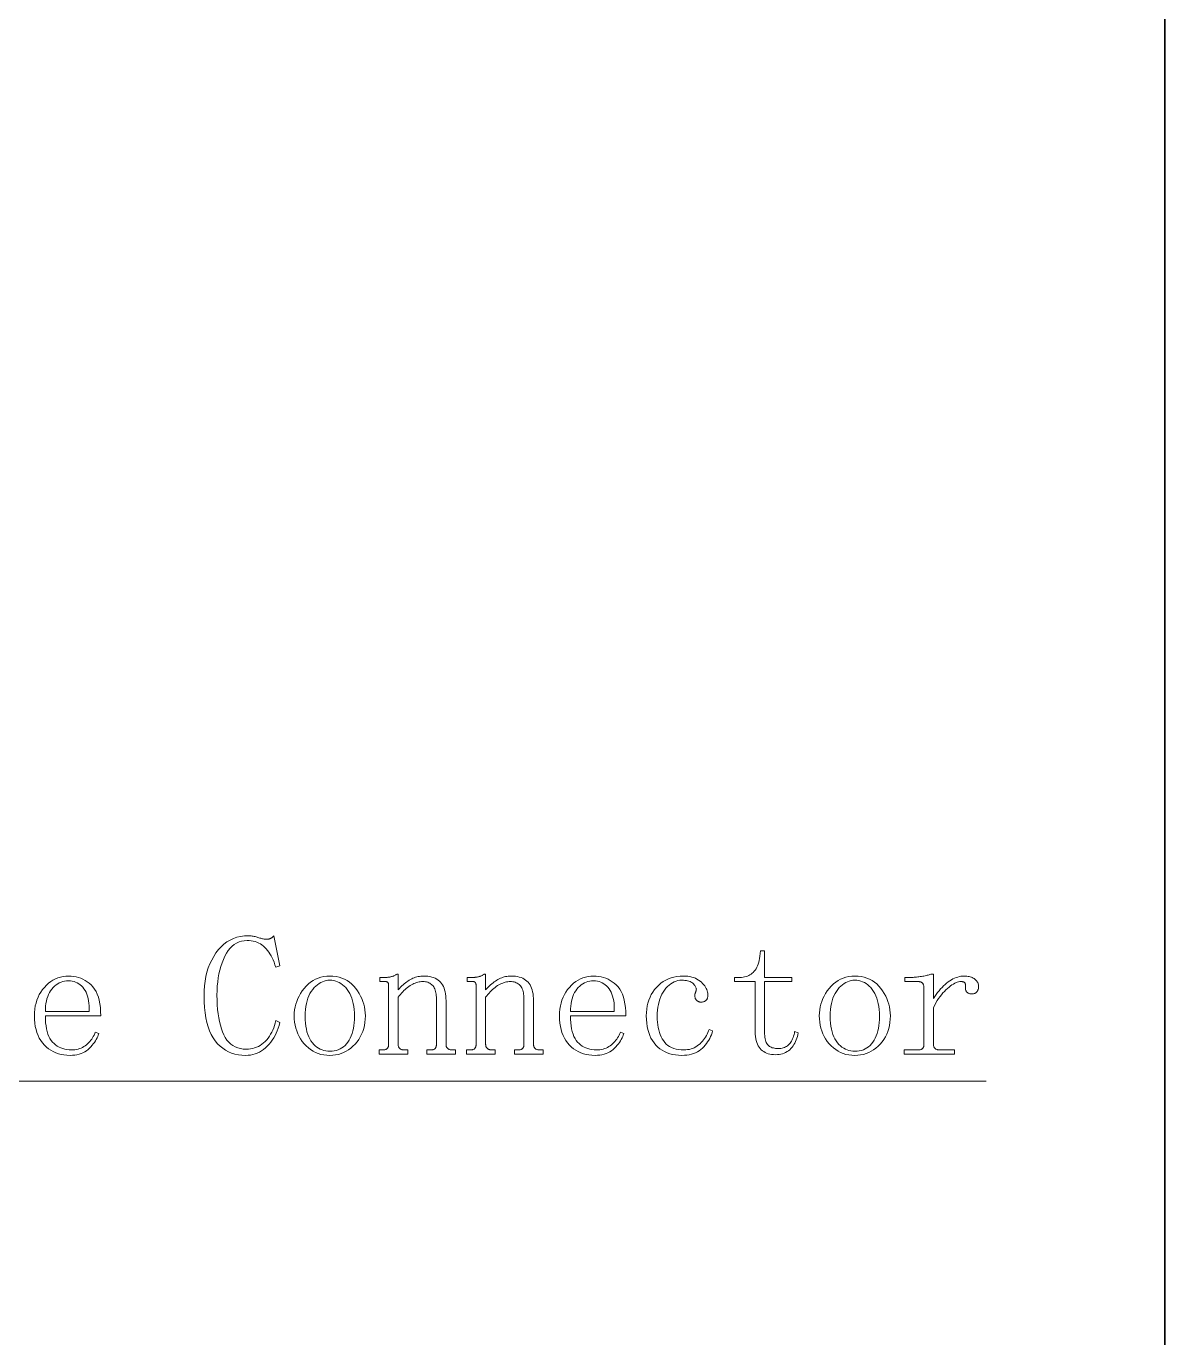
# Model space of a CAD drawing. Extents: x 1 to 297, y 1 to 210.
# Drawn here: x 272.9 to 296.69, y 119.58 to 147 of the extents above; entities that cross this region are included whole.
import ezdxf

# ---------------------------------------------------------------- set-up
doc = ezdxf.new("R2010")
doc.units = 0

msp = doc.modelspace()

# ---------------------------------------------------------------- linework, layer by layer
at = {"color": 7, "lineweight": 35}
msp.add_line((296.685, 1.354), (296.685, 209.532), dxfattribs=at)
at = {"color": 7, "lineweight": 13}
msp.add_lwpolyline([(249.096, 133.339), (253.052, 124.942), (292.952, 124.942)], dxfattribs=at)
for points in [[(277.481, 125.485), (277.403, 125.488), (277.328, 125.497), (277.256, 125.512), (277.187, 125.533), (277.122, 125.56), (277.06, 125.593), (277.001, 125.632), (276.946, 125.677), (276.894, 125.728), (276.845, 125.785), (276.801, 125.848), (276.76, 125.918), (276.725, 125.995), (276.694, 126.079), (276.668, 126.17), (276.647, 126.268), (276.631, 126.373), (276.619, 126.484), (276.612, 126.602), (276.61, 126.727), (276.612, 126.834), (276.62, 126.937), (276.632, 127.036), (276.65, 127.132), (276.672, 127.224), (276.7, 127.312), (276.732, 127.396), (276.77, 127.477), (276.812, 127.554), (276.86, 127.627), (276.911, 127.695), (276.967, 127.756), (277.026, 127.81), (277.088, 127.856), (277.154, 127.895), (277.224, 127.927), (277.297, 127.952), (277.374, 127.97), (277.454, 127.981), (277.538, 127.985), (277.558, 127.984), (277.578, 127.983), (277.598, 127.981), (277.618, 127.979), (277.638, 127.976), (277.658, 127.972), (277.678, 127.967), (277.698, 127.962), (277.718, 127.956), (277.738, 127.949), (277.758, 127.942), (277.777, 127.936), (277.796, 127.931), (277.814, 127.926), (277.831, 127.922), (277.848, 127.919), (277.864, 127.916), (277.88, 127.915), (277.895, 127.914), (277.91, 127.913), (277.921, 127.913), (277.932, 127.914), (277.942, 127.914), (277.952, 127.915), (277.961, 127.917), (277.97, 127.918), (277.979, 127.92), (277.987, 127.922), (277.995, 127.925), (278.002, 127.927), (278.009, 127.931), (278.016, 127.934), (278.023, 127.939), (278.03, 127.943), (278.036, 127.949), (278.043, 127.955), (278.049, 127.961), (278.055, 127.969), (278.061, 127.976), (278.067, 127.985), (278.195, 127.356), (278.11, 127.327), (278.092, 127.38), (278.073, 127.431), (278.053, 127.479), (278.032, 127.524), (278.01, 127.567), (277.986, 127.607), (277.962, 127.644), (277.936, 127.679), (277.909, 127.712), (277.881, 127.742), (277.852, 127.769), (277.82, 127.793), (277.788, 127.815), (277.753, 127.833), (277.717, 127.849), (277.679, 127.862), (277.639, 127.872), (277.598, 127.879), (277.554, 127.883), (277.51, 127.885), (277.451, 127.881), (277.395, 127.871), (277.342, 127.855), (277.291, 127.832), (277.243, 127.802), (277.198, 127.766), (277.156, 127.724), (277.116, 127.674), (277.079, 127.618), (277.045, 127.556), (277.014, 127.489), (276.986, 127.418), (276.961, 127.345), (276.94, 127.268), (276.922, 127.188), (276.907, 127.105), (276.896, 127.019), (276.888, 126.93), (276.883, 126.837), (276.881, 126.742), (276.882, 126.638), (276.887, 126.539), (276.894, 126.445), (276.904, 126.355), (276.917, 126.27), (276.932, 126.19), (276.951, 126.114), (276.972, 126.042), (276.997, 125.975), (277.024, 125.913), (277.054, 125.856), (277.088, 125.805), (277.126, 125.76), (277.168, 125.721), (277.213, 125.688), (277.262, 125.661), (277.315, 125.64), (277.371, 125.625), (277.431, 125.616), (277.495, 125.613), (277.54, 125.615), (277.584, 125.62), (277.627, 125.628), (277.668, 125.639), (277.708, 125.654), (277.746, 125.672), (277.784, 125.694), (277.82, 125.718), (277.855, 125.746), (277.888, 125.777), (277.92, 125.811), (277.95, 125.847), (277.977, 125.886), (278.002, 125.926), (278.026, 125.969), (278.047, 126.013), (278.066, 126.06), (278.082, 126.109), (278.097, 126.16), (278.11, 126.213), (278.195, 126.17), (278.18, 126.111), (278.162, 126.055), (278.142, 126), (278.119, 125.947), (278.094, 125.897), (278.066, 125.849), (278.036, 125.803), (278.003, 125.759), (277.968, 125.717), (277.931, 125.677), (277.892, 125.641), (277.851, 125.608), (277.81, 125.579), (277.766, 125.554), (277.722, 125.533), (277.676, 125.515), (277.63, 125.502), (277.581, 125.492), (277.532, 125.487)], [(288.324, 125.97), (288.325, 125.932), (288.327, 125.895), (288.33, 125.862), (288.335, 125.831), (288.342, 125.802), (288.35, 125.777), (288.359, 125.753), (288.37, 125.733), (288.382, 125.714), (288.395, 125.699), (288.41, 125.685), (288.427, 125.673), (288.445, 125.662), (288.464, 125.653), (288.485, 125.645), (288.507, 125.639), (288.53, 125.634), (288.555, 125.63), (288.582, 125.628), (288.61, 125.627), (288.638, 125.628), (288.664, 125.631), (288.69, 125.636), (288.715, 125.642), (288.738, 125.651), (288.76, 125.661), (288.782, 125.673), (288.802, 125.687), (288.82, 125.703), (288.838, 125.72), (288.855, 125.74), (288.87, 125.761), (288.884, 125.783), (288.898, 125.807), (288.91, 125.833), (288.92, 125.86), (288.93, 125.889), (288.939, 125.919), (288.946, 125.951), (288.952, 125.985), (289.024, 125.956), (289.017, 125.917), (289.009, 125.879), (288.998, 125.842), (288.986, 125.807), (288.972, 125.774), (288.956, 125.742), (288.938, 125.711), (288.919, 125.682), (288.897, 125.654), (288.874, 125.627), (288.849, 125.603), (288.822, 125.581), (288.794, 125.562), (288.764, 125.545), (288.733, 125.531), (288.7, 125.519), (288.665, 125.51), (288.629, 125.504), (288.592, 125.5), (288.552, 125.499), (288.511, 125.5), (288.471, 125.504), (288.434, 125.51), (288.398, 125.519), (288.365, 125.531), (288.334, 125.545), (288.305, 125.562), (288.278, 125.581), (288.254, 125.603), (288.231, 125.627), (288.211, 125.655), (288.192, 125.685), (288.176, 125.717), (288.162, 125.753), (288.151, 125.792), (288.141, 125.833), (288.134, 125.877), (288.128, 125.925), (288.125, 125.975), (288.124, 126.027), (288.124, 127.027), (287.695, 127.027), (287.695, 127.113), (287.81, 127.113), (287.843, 127.114), (287.876, 127.117), (287.907, 127.123), (287.936, 127.13), (287.965, 127.14), (287.992, 127.152), (288.018, 127.166), (288.043, 127.182), (288.066, 127.2), (288.088, 127.22), (288.109, 127.243), (288.128, 127.268), (288.145, 127.296), (288.161, 127.325), (288.176, 127.358), (288.188, 127.393), (288.2, 127.43), (288.209, 127.469), (288.217, 127.512), (288.224, 127.556), (288.238, 127.67), (288.324, 127.67), (288.324, 127.113), (288.895, 127.113), (288.895, 127.027), (288.324, 127.027)], [(273.295, 126.313), (273.297, 126.238), (273.301, 126.168), (273.309, 126.102), (273.319, 126.04), (273.333, 125.983), (273.349, 125.93), (273.369, 125.882), (273.391, 125.838), (273.417, 125.798), (273.445, 125.763), (273.476, 125.732), (273.509, 125.704), (273.544, 125.679), (273.58, 125.658), (273.618, 125.64), (273.659, 125.625), (273.701, 125.614), (273.745, 125.605), (273.79, 125.601), (273.838, 125.599), (273.875, 125.6), (273.91, 125.603), (273.944, 125.609), (273.978, 125.616), (274.01, 125.626), (274.04, 125.637), (274.07, 125.651), (274.099, 125.667), (274.126, 125.686), (274.152, 125.706), (274.177, 125.728), (274.201, 125.751), (274.223, 125.775), (274.244, 125.8), (274.263, 125.826), (274.281, 125.853), (274.297, 125.881), (274.312, 125.909), (274.326, 125.939), (274.338, 125.97), (274.41, 125.942), (274.4, 125.91), (274.388, 125.879), (274.374, 125.848), (274.358, 125.817), (274.34, 125.786), (274.32, 125.756), (274.297, 125.725), (274.272, 125.695), (274.246, 125.665), (274.217, 125.635), (274.186, 125.606), (274.152, 125.581), (274.117, 125.558), (274.08, 125.539), (274.04, 125.522), (273.998, 125.509), (273.954, 125.498), (273.908, 125.491), (273.86, 125.486), (273.81, 125.485), (273.745, 125.487), (273.683, 125.493), (273.623, 125.504), (273.566, 125.519), (273.511, 125.538), (273.459, 125.562), (273.409, 125.59), (273.362, 125.622), (273.316, 125.658), (273.274, 125.699), (273.234, 125.744), (273.199, 125.792), (273.168, 125.844), (273.141, 125.9), (273.118, 125.96), (273.1, 126.023), (273.085, 126.09), (273.075, 126.161), (273.069, 126.235), (273.067, 126.313), (273.069, 126.383), (273.075, 126.451), (273.085, 126.517), (273.1, 126.579), (273.118, 126.64), (273.141, 126.698), (273.168, 126.754), (273.199, 126.807), (273.234, 126.858), (273.274, 126.906), (273.316, 126.951), (273.36, 126.991), (273.406, 127.026), (273.454, 127.057), (273.504, 127.083), (273.556, 127.104), (273.609, 127.121), (273.665, 127.132), (273.722, 127.139), (273.781, 127.142), (273.835, 127.14), (273.887, 127.134), (273.937, 127.125), (273.987, 127.112), (274.035, 127.095), (274.081, 127.075), (274.126, 127.051), (274.17, 127.023), (274.212, 126.991), (274.252, 126.956), (274.29, 126.916), (274.324, 126.871), (274.354, 126.82), (274.38, 126.764), (274.402, 126.702), (274.42, 126.635), (274.434, 126.563), (274.444, 126.485), (274.45, 126.402), (274.452, 126.313)], [(274.21, 126.399), (274.211, 126.46), (274.21, 126.519), (274.206, 126.574), (274.199, 126.626), (274.19, 126.676), (274.178, 126.722), (274.163, 126.765), (274.146, 126.806), (274.125, 126.843), (274.102, 126.877), (274.077, 126.909), (274.051, 126.937), (274.022, 126.961), (273.993, 126.983), (273.961, 127.001), (273.928, 127.015), (273.894, 127.027), (273.858, 127.035), (273.82, 127.04), (273.781, 127.042), (273.739, 127.04), (273.698, 127.035), (273.659, 127.026), (273.622, 127.014), (273.586, 126.999), (273.552, 126.98), (273.52, 126.958), (273.488, 126.932), (273.459, 126.903), (273.431, 126.87), (273.405, 126.835), (273.382, 126.797), (273.362, 126.756), (273.344, 126.713), (273.329, 126.667), (273.317, 126.618), (273.307, 126.567), (273.301, 126.514), (273.297, 126.458), (273.295, 126.399)], [(279.981, 126.313), (279.979, 126.243), (279.972, 126.175), (279.962, 126.11), (279.947, 126.047), (279.927, 125.986), (279.904, 125.928), (279.876, 125.873), (279.844, 125.819), (279.807, 125.769), (279.767, 125.72), (279.723, 125.676), (279.677, 125.635), (279.629, 125.6), (279.579, 125.569), (279.527, 125.544), (279.474, 125.522), (279.418, 125.506), (279.36, 125.494), (279.3, 125.487), (279.238, 125.485), (279.174, 125.487), (279.112, 125.494), (279.052, 125.506), (278.995, 125.523), (278.94, 125.545), (278.888, 125.572), (278.838, 125.604), (278.79, 125.64), (278.745, 125.681), (278.702, 125.727), (278.663, 125.777), (278.628, 125.829), (278.597, 125.882), (278.57, 125.938), (278.547, 125.995), (278.528, 126.055), (278.514, 126.116), (278.504, 126.18), (278.497, 126.246), (278.495, 126.313), (278.497, 126.375), (278.504, 126.437), (278.514, 126.497), (278.528, 126.555), (278.547, 126.613), (278.57, 126.67), (278.597, 126.725), (278.628, 126.779), (278.663, 126.833), (278.702, 126.885), (278.745, 126.933), (278.79, 126.977), (278.838, 127.016), (278.888, 127.049), (278.94, 127.077), (278.995, 127.101), (279.052, 127.119), (279.112, 127.131), (279.174, 127.139), (279.238, 127.142), (279.305, 127.139), (279.37, 127.131), (279.431, 127.119), (279.49, 127.101), (279.545, 127.077), (279.598, 127.049), (279.648, 127.016), (279.695, 126.977), (279.74, 126.933), (279.781, 126.885), (279.819, 126.833), (279.853, 126.779), (279.883, 126.725), (279.909, 126.67), (279.931, 126.613), (279.949, 126.555), (279.963, 126.497), (279.973, 126.437), (279.979, 126.375)], [(278.724, 126.299), (278.725, 126.227), (278.73, 126.158), (278.737, 126.093), (278.748, 126.033), (278.761, 125.976), (278.778, 125.923), (278.797, 125.873), (278.82, 125.828), (278.845, 125.787), (278.874, 125.749), (278.905, 125.715), (278.936, 125.685), (278.97, 125.658), (279.004, 125.635), (279.04, 125.615), (279.077, 125.599), (279.115, 125.586), (279.155, 125.577), (279.196, 125.572), (279.238, 125.57), (279.286, 125.572), (279.331, 125.578), (279.374, 125.588), (279.415, 125.601), (279.454, 125.619), (279.491, 125.64), (279.526, 125.665), (279.558, 125.694), (279.589, 125.727), (279.617, 125.763), (279.643, 125.803), (279.666, 125.846), (279.686, 125.892), (279.704, 125.941), (279.719, 125.994), (279.731, 126.049), (279.74, 126.107), (279.747, 126.168), (279.751, 126.232), (279.752, 126.299), (279.751, 126.371), (279.746, 126.44), (279.739, 126.506), (279.728, 126.567), (279.715, 126.626), (279.698, 126.68), (279.679, 126.731), (279.656, 126.779), (279.631, 126.823), (279.602, 126.863), (279.572, 126.9), (279.54, 126.933), (279.507, 126.962), (279.472, 126.987), (279.436, 127.008), (279.399, 127.025), (279.361, 127.039), (279.321, 127.048), (279.28, 127.054), (279.238, 127.056), (279.199, 127.054), (279.16, 127.048), (279.122, 127.039), (279.085, 127.025), (279.049, 127.008), (279.014, 126.987), (278.979, 126.962), (278.946, 126.933), (278.913, 126.9), (278.881, 126.863), (278.851, 126.823), (278.824, 126.779), (278.801, 126.731), (278.78, 126.68), (278.763, 126.626), (278.749, 126.567), (278.738, 126.506), (278.73, 126.44), (278.725, 126.371)], [(280.267, 125.513), (280.267, 125.599), (280.338, 125.599), (280.352, 125.599), (280.365, 125.6), (280.377, 125.601), (280.388, 125.603), (280.399, 125.606), (280.408, 125.609), (280.417, 125.613), (280.425, 125.617), (280.432, 125.622), (280.438, 125.627), (280.444, 125.633), (280.448, 125.64), (280.453, 125.647), (280.456, 125.655), (280.46, 125.663), (280.462, 125.672), (280.464, 125.681), (280.466, 125.691), (280.466, 125.702), (280.467, 125.713), (280.467, 126.942), (280.467, 126.95), (280.466, 126.958), (280.465, 126.966), (280.464, 126.973), (280.463, 126.979), (280.462, 126.985), (280.46, 126.991), (280.458, 126.997), (280.455, 127.002), (280.452, 127.006), (280.449, 127.01), (280.446, 127.014), (280.441, 127.017), (280.436, 127.02), (280.431, 127.022), (280.425, 127.024), (280.418, 127.026), (280.411, 127.027), (280.404, 127.027), (280.395, 127.027), (280.281, 127.027), (280.281, 127.113), (280.381, 127.113), (280.395, 127.113), (280.409, 127.114), (280.423, 127.114), (280.437, 127.115), (280.451, 127.117), (280.464, 127.118), (280.478, 127.12), (280.491, 127.122), (280.504, 127.125), (280.517, 127.127), (280.53, 127.131), (280.542, 127.134), (280.555, 127.139), (280.567, 127.143), (280.579, 127.149), (280.591, 127.155), (280.603, 127.161), (280.615, 127.169), (280.627, 127.176), (280.638, 127.185), (280.667, 127.185), (280.667, 126.856), (280.692, 126.884), (280.718, 126.91), (280.744, 126.935), (280.77, 126.959), (280.795, 126.981), (280.821, 127.002), (280.847, 127.021), (280.872, 127.039), (280.898, 127.055), (280.924, 127.07), (280.95, 127.084), (280.976, 127.096), (281.002, 127.107), (281.029, 127.116), (281.056, 127.124), (281.083, 127.13), (281.111, 127.135), (281.139, 127.139), (281.167, 127.141), (281.195, 127.142), (281.243, 127.14), (281.287, 127.137), (281.329, 127.13), (281.369, 127.121), (281.406, 127.11), (281.44, 127.095), (281.472, 127.079), (281.502, 127.059), (281.528, 127.038), (281.552, 127.013), (281.574, 126.986), (281.594, 126.957), (281.611, 126.924), (281.626, 126.89), (281.638, 126.852), (281.648, 126.813), (281.656, 126.77), (281.662, 126.725), (281.666, 126.678), (281.667, 126.627), (281.667, 125.713), (281.667, 125.702), (281.668, 125.691), (281.67, 125.681), (281.672, 125.672), (281.676, 125.663), (281.68, 125.655), (281.684, 125.647), (281.69, 125.64), (281.696, 125.633), (281.702, 125.627), (281.71, 125.622), (281.718, 125.617), (281.726, 125.613), (281.734, 125.609), (281.743, 125.606), (281.753, 125.603), (281.763, 125.601), (281.773, 125.6), (281.784, 125.599), (281.795, 125.599), (281.867, 125.599), (281.867, 125.513), (281.267, 125.513), (281.267, 125.599), (281.338, 125.599), (281.352, 125.599), (281.365, 125.6), (281.377, 125.601), (281.388, 125.603), (281.399, 125.606), (281.408, 125.609), (281.417, 125.613), (281.425, 125.617), (281.432, 125.622), (281.438, 125.627), (281.444, 125.633), (281.448, 125.64), (281.453, 125.647), (281.456, 125.655), (281.46, 125.663), (281.462, 125.672), (281.464, 125.681), (281.466, 125.691), (281.466, 125.702), (281.467, 125.713), (281.467, 126.67), (281.466, 126.704), (281.464, 126.736), (281.46, 126.766), (281.455, 126.795), (281.449, 126.822), (281.441, 126.848), (281.432, 126.872), (281.421, 126.894), (281.409, 126.915), (281.395, 126.935), (281.38, 126.952), (281.364, 126.968), (281.346, 126.982), (281.327, 126.994), (281.306, 127.004), (281.284, 127.013), (281.26, 127.019), (281.235, 127.024), (281.209, 127.027), (281.181, 127.027), (281.155, 127.027), (281.129, 127.024), (281.103, 127.02), (281.077, 127.014), (281.051, 127.006), (281.024, 126.997), (280.997, 126.985), (280.971, 126.973), (280.944, 126.958), (280.917, 126.942), (280.89, 126.924), (280.863, 126.905), (280.837, 126.884), (280.812, 126.862), (280.786, 126.838), (280.762, 126.813), (280.737, 126.787), (280.713, 126.759), (280.69, 126.73), (280.667, 126.699), (280.667, 125.713), (280.667, 125.702), (280.668, 125.691), (280.67, 125.681), (280.672, 125.672), (280.676, 125.663), (280.68, 125.655), (280.684, 125.647), (280.69, 125.64), (280.696, 125.633), (280.702, 125.627), (280.71, 125.622), (280.718, 125.617), (280.726, 125.613), (280.734, 125.609), (280.743, 125.606), (280.753, 125.603), (280.763, 125.601), (280.773, 125.6), (280.784, 125.599), (280.795, 125.599), (280.867, 125.599), (280.867, 125.513)], [(282.095, 125.513), (282.095, 125.599), (282.167, 125.599), (282.181, 125.599), (282.194, 125.6), (282.206, 125.601), (282.217, 125.603), (282.227, 125.606), (282.237, 125.609), (282.246, 125.613), (282.254, 125.617), (282.261, 125.622), (282.267, 125.627), (282.272, 125.633), (282.277, 125.64), (282.281, 125.647), (282.285, 125.655), (282.288, 125.663), (282.291, 125.672), (282.293, 125.681), (282.294, 125.691), (282.295, 125.702), (282.295, 125.713), (282.295, 126.942), (282.295, 126.95), (282.295, 126.958), (282.294, 126.966), (282.293, 126.973), (282.292, 126.979), (282.29, 126.985), (282.288, 126.991), (282.286, 126.997), (282.284, 127.002), (282.281, 127.006), (282.278, 127.01), (282.274, 127.014), (282.27, 127.017), (282.265, 127.02), (282.26, 127.022), (282.254, 127.024), (282.247, 127.026), (282.24, 127.027), (282.232, 127.027), (282.224, 127.027), (282.11, 127.027), (282.11, 127.113), (282.21, 127.113), (282.224, 127.113), (282.238, 127.114), (282.252, 127.114), (282.266, 127.115), (282.279, 127.117), (282.293, 127.118), (282.306, 127.12), (282.319, 127.122), (282.332, 127.125), (282.345, 127.127), (282.358, 127.131), (282.371, 127.134), (282.383, 127.139), (282.396, 127.143), (282.408, 127.149), (282.42, 127.155), (282.432, 127.161), (282.444, 127.169), (282.455, 127.176), (282.467, 127.185), (282.495, 127.185), (282.495, 126.856), (282.521, 126.884), (282.547, 126.91), (282.572, 126.935), (282.598, 126.959), (282.624, 126.981), (282.65, 127.002), (282.675, 127.021), (282.701, 127.039), (282.727, 127.055), (282.752, 127.07), (282.778, 127.084), (282.804, 127.096), (282.831, 127.107), (282.858, 127.116), (282.885, 127.124), (282.912, 127.13), (282.939, 127.135), (282.967, 127.139), (282.995, 127.141), (283.024, 127.142), (283.071, 127.14), (283.116, 127.137), (283.158, 127.13), (283.198, 127.121), (283.235, 127.11), (283.269, 127.095), (283.301, 127.079), (283.33, 127.059), (283.357, 127.038), (283.381, 127.013), (283.403, 126.986), (283.422, 126.957), (283.439, 126.924), (283.454, 126.89), (283.467, 126.852), (283.477, 126.813), (283.485, 126.77), (283.491, 126.725), (283.494, 126.678), (283.495, 126.627), (283.495, 125.713), (283.496, 125.702), (283.497, 125.691), (283.499, 125.681), (283.501, 125.672), (283.504, 125.663), (283.508, 125.655), (283.513, 125.647), (283.518, 125.64), (283.524, 125.633), (283.531, 125.627), (283.538, 125.622), (283.546, 125.617), (283.554, 125.613), (283.563, 125.609), (283.572, 125.606), (283.582, 125.603), (283.591, 125.601), (283.602, 125.6), (283.613, 125.599), (283.624, 125.599), (283.695, 125.599), (283.695, 125.513), (283.095, 125.513), (283.095, 125.599), (283.167, 125.599), (283.181, 125.599), (283.194, 125.6), (283.206, 125.601), (283.217, 125.603), (283.227, 125.606), (283.237, 125.609), (283.246, 125.613), (283.254, 125.617), (283.261, 125.622), (283.267, 125.627), (283.272, 125.633), (283.277, 125.64), (283.281, 125.647), (283.285, 125.655), (283.288, 125.663), (283.291, 125.672), (283.293, 125.681), (283.294, 125.691), (283.295, 125.702), (283.295, 125.713), (283.295, 126.67), (283.295, 126.704), (283.292, 126.736), (283.289, 126.766), (283.284, 126.795), (283.277, 126.822), (283.27, 126.848), (283.26, 126.872), (283.25, 126.894), (283.237, 126.915), (283.224, 126.935), (283.209, 126.952), (283.192, 126.968), (283.175, 126.982), (283.155, 126.994), (283.135, 127.004), (283.112, 127.013), (283.089, 127.019), (283.064, 127.024), (283.037, 127.027), (283.01, 127.027), (282.984, 127.027), (282.958, 127.024), (282.932, 127.02), (282.906, 127.014), (282.879, 127.006), (282.853, 126.997), (282.826, 126.985), (282.799, 126.973), (282.772, 126.958), (282.745, 126.942), (282.718, 126.924), (282.692, 126.905), (282.666, 126.884), (282.64, 126.862), (282.615, 126.838), (282.59, 126.813), (282.566, 126.787), (282.542, 126.759), (282.518, 126.73), (282.495, 126.699), (282.495, 125.713), (282.496, 125.702), (282.497, 125.691), (282.499, 125.681), (282.501, 125.672), (282.504, 125.663), (282.508, 125.655), (282.513, 125.647), (282.518, 125.64), (282.524, 125.633), (282.531, 125.627), (282.538, 125.622), (282.546, 125.617), (282.554, 125.613), (282.563, 125.609), (282.572, 125.606), (282.582, 125.603), (282.591, 125.601), (282.602, 125.6), (282.613, 125.599), (282.624, 125.599), (282.695, 125.599), (282.695, 125.513)], [(284.267, 126.313), (284.268, 126.238), (284.273, 126.168), (284.28, 126.102), (284.291, 126.04), (284.304, 125.983), (284.321, 125.93), (284.34, 125.882), (284.363, 125.838), (284.388, 125.798), (284.417, 125.763), (284.448, 125.732), (284.48, 125.704), (284.515, 125.679), (284.552, 125.658), (284.59, 125.64), (284.63, 125.625), (284.672, 125.614), (284.716, 125.605), (284.762, 125.601), (284.81, 125.599), (284.846, 125.6), (284.882, 125.603), (284.916, 125.609), (284.949, 125.616), (284.981, 125.626), (285.012, 125.637), (285.042, 125.651), (285.07, 125.667), (285.098, 125.686), (285.124, 125.706), (285.149, 125.728), (285.172, 125.751), (285.195, 125.775), (285.215, 125.8), (285.235, 125.826), (285.252, 125.853), (285.269, 125.881), (285.284, 125.909), (285.297, 125.939), (285.31, 125.97), (285.381, 125.942), (285.371, 125.91), (285.36, 125.879), (285.346, 125.848), (285.33, 125.817), (285.311, 125.786), (285.291, 125.756), (285.268, 125.725), (285.244, 125.695), (285.217, 125.665), (285.188, 125.635), (285.157, 125.606), (285.124, 125.581), (285.089, 125.558), (285.051, 125.539), (285.011, 125.522), (284.97, 125.509), (284.926, 125.498), (284.88, 125.491), (284.831, 125.486), (284.781, 125.485), (284.716, 125.487), (284.654, 125.493), (284.595, 125.504), (284.538, 125.519), (284.483, 125.538), (284.43, 125.562), (284.38, 125.59), (284.333, 125.622), (284.288, 125.658), (284.245, 125.699), (284.206, 125.744), (284.171, 125.792), (284.14, 125.844), (284.113, 125.9), (284.09, 125.96), (284.071, 126.023), (284.057, 126.09), (284.046, 126.161), (284.04, 126.235), (284.038, 126.313), (284.04, 126.383), (284.046, 126.451), (284.057, 126.517), (284.071, 126.579), (284.09, 126.64), (284.113, 126.698), (284.14, 126.754), (284.171, 126.807), (284.206, 126.858), (284.245, 126.906), (284.288, 126.951), (284.332, 126.991), (284.378, 127.026), (284.426, 127.057), (284.476, 127.083), (284.527, 127.104), (284.581, 127.121), (284.636, 127.132), (284.693, 127.139), (284.752, 127.142), (284.806, 127.14), (284.858, 127.134), (284.909, 127.125), (284.958, 127.112), (285.006, 127.095), (285.052, 127.075), (285.097, 127.051), (285.141, 127.023), (285.183, 126.991), (285.224, 126.956), (285.262, 126.916), (285.296, 126.871), (285.326, 126.82), (285.352, 126.764), (285.374, 126.702), (285.392, 126.635), (285.406, 126.563), (285.416, 126.485), (285.422, 126.402), (285.424, 126.313)], [(285.181, 126.399), (285.182, 126.46), (285.181, 126.519), (285.177, 126.574), (285.171, 126.626), (285.161, 126.676), (285.149, 126.722), (285.134, 126.765), (285.117, 126.806), (285.097, 126.843), (285.074, 126.877), (285.049, 126.909), (285.022, 126.937), (284.994, 126.961), (284.964, 126.983), (284.933, 127.001), (284.9, 127.015), (284.865, 127.027), (284.829, 127.035), (284.792, 127.04), (284.752, 127.042), (284.71, 127.04), (284.67, 127.035), (284.631, 127.026), (284.594, 127.014), (284.558, 126.999), (284.524, 126.98), (284.491, 126.958), (284.46, 126.932), (284.43, 126.903), (284.402, 126.87), (284.377, 126.835), (284.354, 126.797), (284.333, 126.756), (284.316, 126.713), (284.301, 126.667), (284.288, 126.618), (284.279, 126.567), (284.272, 126.514), (284.268, 126.458), (284.267, 126.399)], [(286.867, 126.727), (286.867, 126.736), (286.867, 126.743), (286.867, 126.751), (286.868, 126.757), (286.868, 126.763), (286.869, 126.769), (286.87, 126.773), (286.871, 126.778), (286.872, 126.781), (286.874, 126.785), (286.875, 126.788), (286.877, 126.791), (286.879, 126.796), (286.881, 126.801), (286.883, 126.806), (286.885, 126.812), (286.887, 126.819), (286.89, 126.826), (286.892, 126.833), (286.895, 126.842), (286.897, 126.853), (286.898, 126.865), (286.896, 126.878), (286.893, 126.891), (286.888, 126.904), (286.882, 126.918), (286.873, 126.932), (286.863, 126.947), (286.852, 126.962), (286.838, 126.977), (286.823, 126.992), (286.806, 127.006), (286.786, 127.018), (286.765, 127.028), (286.742, 127.036), (286.716, 127.043), (286.689, 127.049), (286.66, 127.053), (286.629, 127.055), (286.595, 127.056), (286.553, 127.054), (286.512, 127.048), (286.473, 127.037), (286.434, 127.023), (286.397, 127.004), (286.361, 126.981), (286.327, 126.955), (286.294, 126.923), (286.262, 126.888), (286.231, 126.849), (286.203, 126.806), (286.177, 126.761), (286.155, 126.712), (286.135, 126.661), (286.118, 126.608), (286.105, 126.551), (286.095, 126.492), (286.087, 126.431), (286.082, 126.366), (286.081, 126.299), (286.082, 126.237), (286.086, 126.178), (286.093, 126.121), (286.102, 126.067), (286.113, 126.015), (286.127, 125.965), (286.144, 125.918), (286.163, 125.874), (286.185, 125.832), (286.21, 125.792), (286.237, 125.755), (286.268, 125.722), (286.302, 125.693), (286.34, 125.668), (286.381, 125.647), (286.426, 125.63), (286.474, 125.616), (286.525, 125.607), (286.58, 125.601), (286.638, 125.599), (286.677, 125.6), (286.716, 125.604), (286.752, 125.61), (286.788, 125.619), (286.822, 125.631), (286.855, 125.645), (286.887, 125.662), (286.917, 125.681), (286.946, 125.703), (286.974, 125.727), (287, 125.754), (287.025, 125.781), (287.048, 125.808), (287.07, 125.837), (287.09, 125.867), (287.108, 125.897), (287.125, 125.928), (287.141, 125.961), (287.155, 125.994), (287.167, 126.027), (287.238, 125.999), (287.226, 125.957), (287.211, 125.916), (287.195, 125.876), (287.176, 125.838), (287.156, 125.801), (287.134, 125.765), (287.109, 125.73), (287.083, 125.697), (287.054, 125.665), (287.024, 125.635), (286.991, 125.606), (286.956, 125.581), (286.919, 125.558), (286.88, 125.539), (286.838, 125.522), (286.794, 125.509), (286.748, 125.498), (286.699, 125.491), (286.648, 125.486), (286.595, 125.485), (286.528, 125.487), (286.464, 125.493), (286.402, 125.504), (286.344, 125.519), (286.288, 125.538), (286.235, 125.562), (286.185, 125.59), (286.138, 125.622), (286.094, 125.658), (286.052, 125.699), (286.014, 125.744), (285.98, 125.792), (285.95, 125.844), (285.924, 125.9), (285.902, 125.96), (285.884, 126.023), (285.87, 126.09), (285.86, 126.161), (285.854, 126.235), (285.852, 126.313), (285.855, 126.383), (285.861, 126.451), (285.872, 126.517), (285.887, 126.579), (285.906, 126.64), (285.93, 126.698), (285.957, 126.754), (285.99, 126.807), (286.026, 126.858), (286.067, 126.906), (286.111, 126.951), (286.158, 126.991), (286.207, 127.026), (286.259, 127.057), (286.313, 127.083), (286.37, 127.104), (286.43, 127.121), (286.492, 127.132), (286.557, 127.139), (286.624, 127.142), (286.671, 127.14), (286.717, 127.137), (286.76, 127.13), (286.801, 127.121), (286.84, 127.11), (286.877, 127.095), (286.911, 127.079), (286.944, 127.059), (286.974, 127.038), (287.002, 127.013), (287.028, 126.987), (287.051, 126.962), (287.072, 126.936), (287.089, 126.91), (287.104, 126.885), (287.116, 126.859), (287.126, 126.833), (287.133, 126.807), (287.137, 126.782), (287.138, 126.756), (287.138, 126.739), (287.137, 126.724), (287.135, 126.709), (287.132, 126.695), (287.129, 126.683), (287.125, 126.671), (287.121, 126.661), (287.115, 126.651), (287.109, 126.642), (287.102, 126.635), (287.095, 126.628), (287.087, 126.622), (287.078, 126.616), (287.068, 126.612), (287.058, 126.608), (287.047, 126.605), (287.035, 126.602), (287.022, 126.6), (287.009, 126.599), (286.995, 126.599), (286.984, 126.599), (286.973, 126.6), (286.963, 126.602), (286.953, 126.605), (286.944, 126.608), (286.934, 126.612), (286.926, 126.616), (286.918, 126.622), (286.91, 126.628), (286.902, 126.635), (286.896, 126.642), (286.89, 126.65), (286.884, 126.658), (286.88, 126.667), (286.876, 126.676), (286.872, 126.685), (286.87, 126.695), (286.868, 126.705), (286.867, 126.716)], [(290.952, 126.313), (290.95, 126.243), (290.944, 126.175), (290.933, 126.11), (290.918, 126.047), (290.899, 125.986), (290.875, 125.928), (290.847, 125.873), (290.815, 125.819), (290.779, 125.769), (290.738, 125.72), (290.694, 125.676), (290.648, 125.635), (290.601, 125.6), (290.551, 125.569), (290.499, 125.544), (290.445, 125.522), (290.389, 125.506), (290.331, 125.494), (290.271, 125.487), (290.21, 125.485), (290.145, 125.487), (290.083, 125.494), (290.023, 125.506), (289.966, 125.523), (289.911, 125.545), (289.859, 125.572), (289.809, 125.604), (289.762, 125.64), (289.716, 125.681), (289.674, 125.727), (289.634, 125.777), (289.599, 125.829), (289.568, 125.882), (289.541, 125.938), (289.518, 125.995), (289.5, 126.055), (289.485, 126.116), (289.475, 126.18), (289.469, 126.246), (289.467, 126.313), (289.469, 126.375), (289.475, 126.437), (289.485, 126.497), (289.5, 126.555), (289.518, 126.613), (289.541, 126.67), (289.568, 126.725), (289.599, 126.779), (289.634, 126.833), (289.674, 126.885), (289.716, 126.933), (289.762, 126.977), (289.809, 127.016), (289.859, 127.049), (289.911, 127.077), (289.966, 127.101), (290.023, 127.119), (290.083, 127.131), (290.145, 127.139), (290.21, 127.142), (290.277, 127.139), (290.341, 127.131), (290.402, 127.119), (290.461, 127.101), (290.517, 127.077), (290.57, 127.049), (290.62, 127.016), (290.667, 126.977), (290.711, 126.933), (290.752, 126.885), (290.79, 126.833), (290.824, 126.779), (290.854, 126.725), (290.88, 126.67), (290.902, 126.613), (290.92, 126.555), (290.934, 126.497), (290.944, 126.437), (290.95, 126.375)], [(289.695, 126.299), (289.697, 126.227), (289.701, 126.158), (289.709, 126.093), (289.719, 126.033), (289.733, 125.976), (289.749, 125.923), (289.769, 125.873), (289.791, 125.828), (289.817, 125.787), (289.845, 125.749), (289.876, 125.715), (289.908, 125.685), (289.941, 125.658), (289.976, 125.635), (290.011, 125.615), (290.048, 125.599), (290.087, 125.586), (290.126, 125.577), (290.167, 125.572), (290.21, 125.57), (290.257, 125.572), (290.302, 125.578), (290.346, 125.588), (290.387, 125.601), (290.426, 125.619), (290.462, 125.64), (290.497, 125.665), (290.53, 125.694), (290.56, 125.727), (290.588, 125.763), (290.614, 125.803), (290.637, 125.846), (290.657, 125.892), (290.675, 125.941), (290.69, 125.994), (290.702, 126.049), (290.712, 126.107), (290.718, 126.168), (290.723, 126.232), (290.724, 126.299), (290.722, 126.371), (290.718, 126.44), (290.71, 126.506), (290.7, 126.567), (290.686, 126.626), (290.67, 126.68), (290.65, 126.731), (290.628, 126.779), (290.602, 126.823), (290.574, 126.863), (290.543, 126.9), (290.511, 126.933), (290.478, 126.962), (290.444, 126.987), (290.408, 127.008), (290.371, 127.025), (290.332, 127.039), (290.293, 127.048), (290.252, 127.054), (290.21, 127.056), (290.17, 127.054), (290.131, 127.048), (290.093, 127.039), (290.056, 127.025), (290.02, 127.008), (289.985, 126.987), (289.951, 126.962), (289.917, 126.933), (289.884, 126.9), (289.852, 126.863), (289.823, 126.823), (289.796, 126.779), (289.772, 126.731), (289.752, 126.68), (289.735, 126.626), (289.72, 126.567), (289.709, 126.506), (289.702, 126.44), (289.697, 126.371)], [(291.852, 126.67), (291.881, 126.715), (291.91, 126.757), (291.94, 126.798), (291.97, 126.836), (292.001, 126.872), (292.032, 126.906), (292.063, 126.938), (292.095, 126.967), (292.127, 126.995), (292.16, 127.02), (292.193, 127.043), (292.226, 127.064), (292.259, 127.082), (292.292, 127.098), (292.326, 127.111), (292.359, 127.122), (292.393, 127.131), (292.427, 127.137), (292.461, 127.141), (292.495, 127.142), (292.523, 127.141), (292.55, 127.139), (292.575, 127.136), (292.599, 127.131), (292.622, 127.126), (292.644, 127.119), (292.664, 127.11), (292.683, 127.101), (292.7, 127.09), (292.717, 127.077), (292.732, 127.064), (292.745, 127.051), (292.757, 127.037), (292.767, 127.023), (292.776, 127.008), (292.783, 126.993), (292.788, 126.977), (292.792, 126.961), (292.794, 126.944), (292.795, 126.927), (292.795, 126.913), (292.794, 126.9), (292.792, 126.887), (292.79, 126.875), (292.786, 126.863), (292.782, 126.852), (292.778, 126.841), (292.772, 126.831), (292.766, 126.822), (292.76, 126.813), (292.752, 126.805), (292.744, 126.798), (292.735, 126.791), (292.725, 126.786), (292.715, 126.781), (292.704, 126.777), (292.692, 126.774), (292.68, 126.772), (292.666, 126.771), (292.652, 126.77), (292.638, 126.771), (292.625, 126.772), (292.613, 126.774), (292.601, 126.777), (292.59, 126.781), (292.58, 126.786), (292.57, 126.791), (292.561, 126.798), (292.553, 126.805), (292.545, 126.813), (292.539, 126.822), (292.533, 126.831), (292.528, 126.841), (292.525, 126.852), (292.522, 126.863), (292.52, 126.875), (292.52, 126.887), (292.52, 126.9), (292.521, 126.913), (292.524, 126.927), (292.524, 126.936), (292.523, 126.944), (292.523, 126.952), (292.522, 126.959), (292.52, 126.967), (292.519, 126.974), (292.517, 126.98), (292.515, 126.987), (292.512, 126.993), (292.51, 126.999), (292.506, 127.004), (292.502, 127.009), (292.496, 127.013), (292.489, 127.017), (292.481, 127.02), (292.472, 127.023), (292.462, 127.025), (292.45, 127.026), (292.438, 127.027), (292.424, 127.027), (292.401, 127.026), (292.376, 127.022), (292.351, 127.015), (292.324, 127.005), (292.297, 126.992), (292.269, 126.976), (292.239, 126.957), (292.209, 126.936), (292.178, 126.912), (292.145, 126.885), (292.113, 126.855), (292.081, 126.823), (292.05, 126.789), (292.02, 126.752), (291.99, 126.713), (291.961, 126.672), (291.933, 126.629), (291.905, 126.583), (291.879, 126.535), (291.852, 126.485), (291.852, 125.713), (291.853, 125.702), (291.854, 125.691), (291.856, 125.681), (291.858, 125.672), (291.861, 125.663), (291.865, 125.655), (291.87, 125.647), (291.875, 125.64), (291.881, 125.633), (291.888, 125.627), (291.896, 125.622), (291.903, 125.617), (291.911, 125.613), (291.92, 125.609), (291.929, 125.606), (291.939, 125.603), (291.949, 125.601), (291.959, 125.6), (291.97, 125.599), (291.981, 125.599), (292.295, 125.599), (292.295, 125.513), (291.238, 125.513), (291.238, 125.599), (291.524, 125.599), (291.538, 125.599), (291.551, 125.6), (291.563, 125.601), (291.574, 125.603), (291.585, 125.606), (291.594, 125.609), (291.603, 125.613), (291.611, 125.617), (291.618, 125.622), (291.624, 125.627), (291.629, 125.633), (291.634, 125.64), (291.638, 125.647), (291.642, 125.655), (291.645, 125.663), (291.648, 125.672), (291.65, 125.681), (291.651, 125.691), (291.652, 125.702), (291.652, 125.713), (291.652, 126.899), (291.652, 126.91), (291.651, 126.921), (291.65, 126.931), (291.648, 126.941), (291.645, 126.951), (291.642, 126.96), (291.638, 126.968), (291.634, 126.977), (291.629, 126.984), (291.624, 126.992), (291.618, 126.999), (291.611, 127.005), (291.603, 127.01), (291.594, 127.015), (291.585, 127.019), (291.574, 127.022), (291.563, 127.024), (291.551, 127.026), (291.538, 127.027), (291.524, 127.027), (291.252, 127.027), (291.252, 127.113), (291.367, 127.113), (291.387, 127.113), (291.408, 127.114), (291.43, 127.115), (291.452, 127.117), (291.476, 127.119), (291.5, 127.121), (291.524, 127.124), (291.55, 127.127), (291.576, 127.131), (291.602, 127.135), (291.629, 127.139), (291.654, 127.143), (291.678, 127.148), (291.701, 127.153), (291.722, 127.158), (291.742, 127.163), (291.761, 127.168), (291.778, 127.173), (291.795, 127.179), (291.81, 127.185), (291.852, 127.185)]]:
    msp.add_lwpolyline(points, close=True, dxfattribs=at)

doc.saveas('drawing.dxf')
